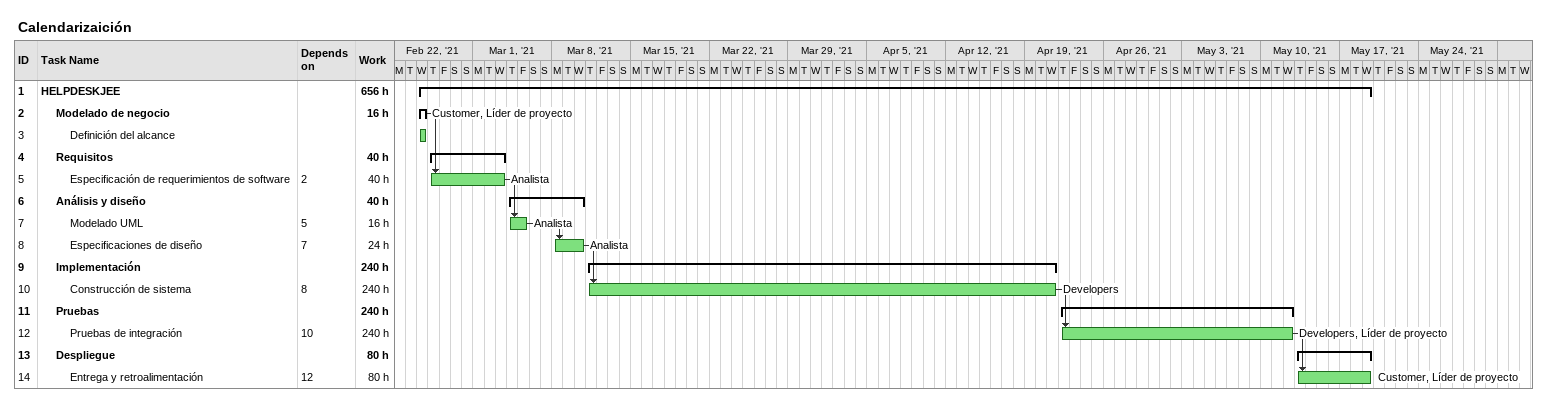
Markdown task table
Calendarizaición

| ID | Level | Task | Start | Finish | Predecessors | Resources | Work (h) |
|---|---|---|---|---|---|---|---|
| 1 | 1 | **HELPDESKJEE** | 2021-02-24 | 2021-05-19 |  |  | 656 |
| 2 | 2 | **Modelado de negocio** | 2021-02-24 | 2021-02-24 |  | Customer, Líder de proyecto | 16 |
| 3 | 3 | Definición del alcance | 2021-02-24 | 2021-02-24 |  |  |  |
| 4 | 2 | **Requisitos** | 2021-02-25 | 2021-03-03 |  |  | 40 |
| 5 | 3 | Especificación de requerimientos de software | 2021-02-25 | 2021-03-03 | 2 | Analista | 40 |
| 6 | 2 | **Análisis y diseño** | 2021-03-04 | 2021-03-10 |  |  | 40 |
| 7 | 3 | Modelado UML | 2021-03-04 | 2021-03-05 | 5 | Analista | 16 |
| 8 | 3 | Especificaciones de diseño | 2021-03-08 | 2021-03-10 | 7 | Analista | 24 |
| 9 | 2 | **Implementación** | 2021-03-11 | 2021-04-21 |  |  | 240 |
| 10 | 3 | Construcción de sistema | 2021-03-11 | 2021-04-21 | 8 | Developers | 240 |
| 11 | 2 | **Pruebas** | 2021-04-22 | 2021-05-12 |  |  | 240 |
| 12 | 3 | Pruebas de integración | 2021-04-22 | 2021-05-12 | 10 | Developers, Líder de proyecto | 240 |
| 13 | 2 | **Despliegue** | 2021-05-13 | 2021-05-19 |  |  | 80 |
| 14 | 3 | Entrega y retroalimentación | 2021-05-13 | 2021-05-19 | 12 | Customer, Líder de proyecto | 80 |
